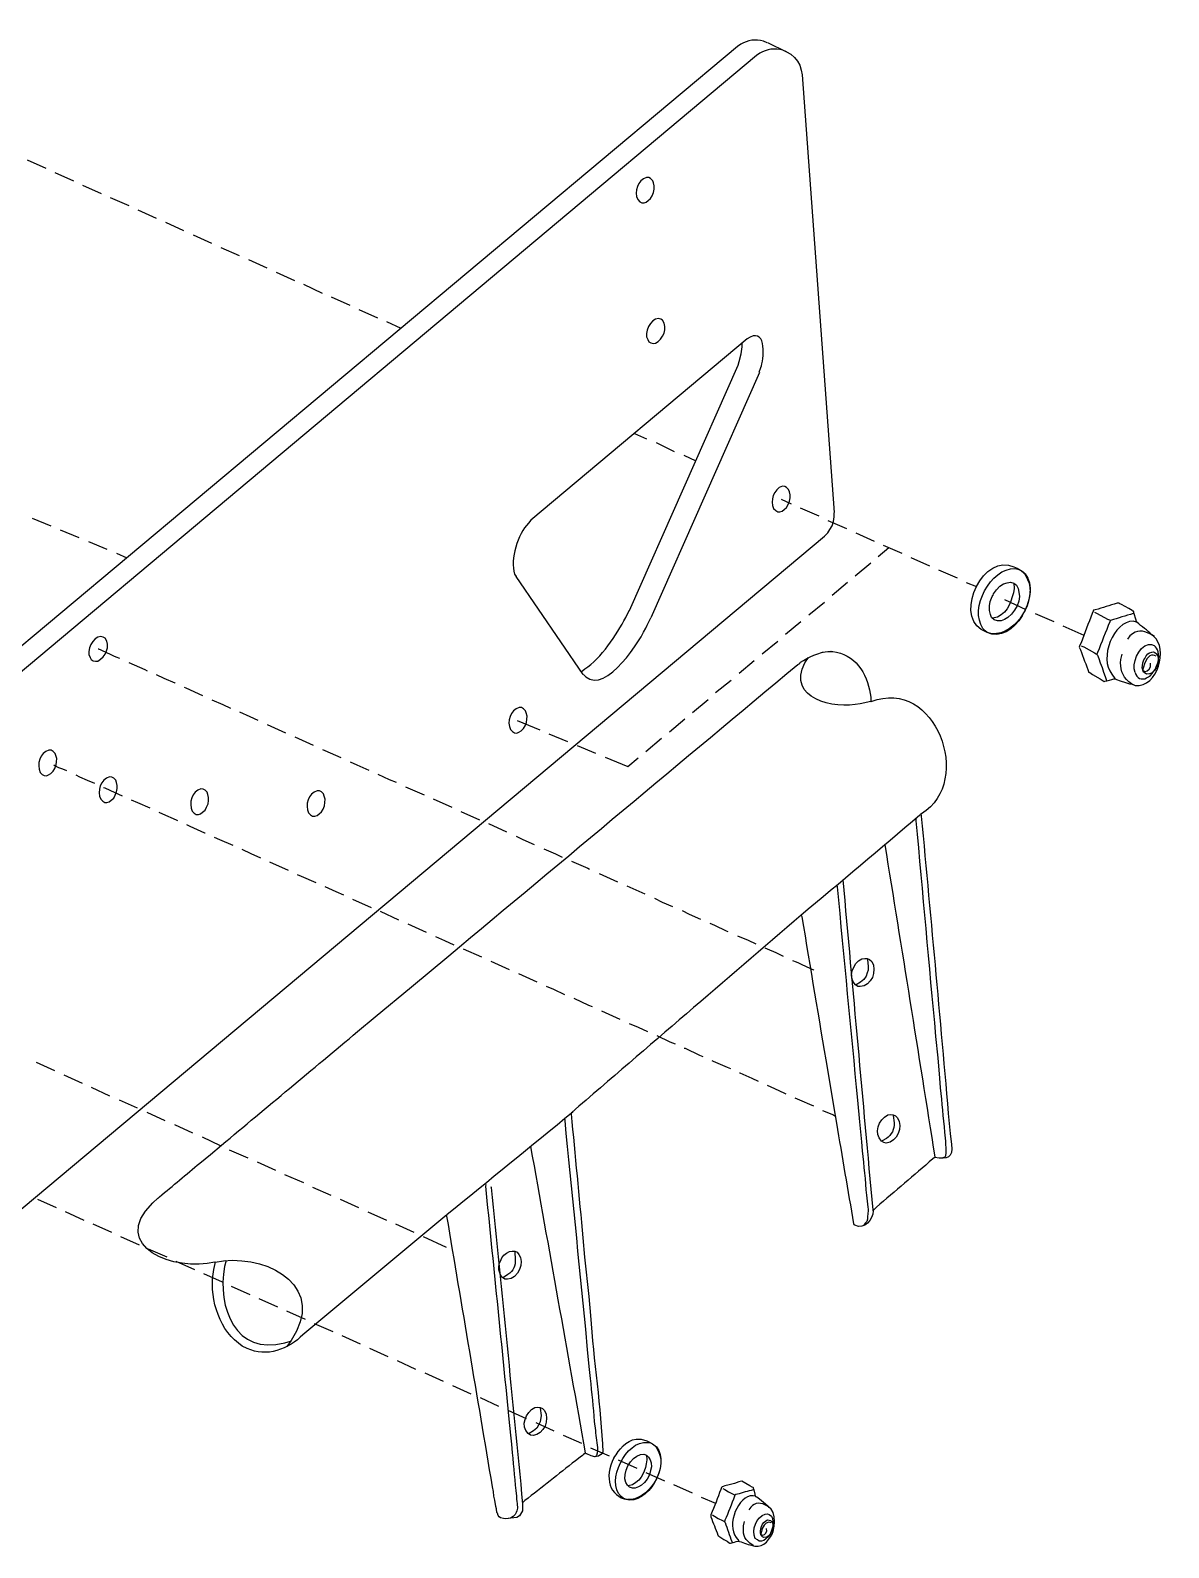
# Model space of a CAD drawing. Extents: x 0 to 563, y 0 to 205.
# Drawn here: x 410.21 to 419.16, y 17.01 to 28.93 of the extents above; entities that cross this region are included whole.
import ezdxf

# ---------------------------------------------------------------- set-up
doc = ezdxf.new("R2010")
doc.units = 0
doc.header["$LTSCALE"] = 0.3
doc.header["$MEASUREMENT"] = 0
doc.layers.add('1', color=1, linetype='CONTINUOUS')
picture_1 = doc.add_image_def('image1.png', size_in_pixel=(5, 1))

msp = doc.modelspace()

# ---------------------------------------------------------------- linework, layer by layer
at = {"layer": '1', "color": 41, "lineweight": 25}
for points in [[(413.334, 33.484), (413.245, 33.42), (413.147, 33.349), (413.039, 33.268, -0.000095), (410.491, 31.396), (409.738, 30.842), (409.364, 30.568), (408.998, 30.297), (408.817, 30.166, -0.000244), (406.849, 28.721), (406.767, 28.661), (406.695, 28.607), (406.633, 28.56)], [(406.751, 28.034), (406.775, 28.043), (406.782, 28.048), (406.788, 28.056), (406.801, 28.064, 0.000016), (411.765, 31.722), (411.938, 31.853), (412.109, 31.976), (412.276, 32.098, -0.0002), (413.838, 33.251), (413.864, 33.269), (413.887, 33.285), (413.906, 33.302)], [(416.002, 28.835), (415.972, 28.849, 0.206591), (415.794, 28.825), (415.767, 28.808)], [(416.153, 28.764), (416.123, 28.778, 0.206591), (415.944, 28.754), (415.918, 28.736)], [(418.581, 24.378), (418.567, 24.377), (418.564, 24.369), (418.556, 24.35, -0.000868), (418.469, 24.12), (418.46, 24.101), (418.455, 24.086)], [(418.886, 24.35), (418.879, 24.349, -0.002334), (418.701, 24.296), (418.697, 24.296), (418.698, 24.292), (418.695, 24.285)], [(410.741, 24.072), (410.744, 24.072, -0.005787), (410.879, 24.01), (410.909, 23.999)], [(411.539, 20.03), (411.624, 20.096), (411.711, 20.171, 0.000027), (412.78, 21.063), (412.92, 21.179), (413.205, 21.415), (413.497, 21.659, 0.000154), (416.241, 23.949), (416.252, 23.954), (416.258, 23.958), (416.258, 23.961), (416.261, 23.962), (416.264, 23.966)], [(416.262, 21.974), (416.265, 21.978, 0.002274), (417.201, 22.766), (417.211, 22.771), (417.21, 22.775)], [(417.169, 22.738), (417.171, 22.72, 0.001046), (417.326, 21.025), (417.342, 20.856), (417.357, 20.697), (417.362, 20.62, -0.002653), (417.396, 20.272), (417.404, 20.202)], [(417.214, 22.775), (417.21, 22.775), (417.213, 22.757, -0.001569), (417.439, 20.263), (417.45, 20.175)], [(416.925, 22.535), (416.926, 22.532, -0.000921), (417.319, 20.078), (417.319, 20.074)], [(416.55, 22.218), (416.552, 22.2, 0.001106), (416.712, 20.523), (416.728, 20.354), (416.743, 20.196), (416.748, 20.125, -0.011745), (416.781, 19.777), (416.79, 19.707)], [(416.835, 19.655), (416.834, 19.662, -0.000424), (416.599, 22.255), (416.599, 22.259)], [(416.691, 19.542), (416.684, 19.545), (416.683, 19.552, 0.000552), (416.548, 20.344), (416.525, 20.48), (416.478, 20.766, -0.00184), (416.277, 21.965), (416.272, 21.976), (416.272, 21.983), (416.269, 21.979, 0.000272), (414.465, 20.428), (414.459, 20.424), (414.46, 20.416, -0.000444), (414.552, 19.442), (414.566, 19.291), (414.598, 18.982), (414.612, 18.831)], [(413.482, 19.623), (413.485, 19.627, 0.000681), (414.472, 20.432), (414.475, 20.436)], [(414.407, 20.382), (414.409, 20.364, -0.000024), (414.572, 18.723), (414.587, 18.561), (414.602, 18.406), (414.61, 18.336)], [(414.141, 20.162), (414.141, 20.159, -0.000036), (414.571, 17.752), (414.572, 17.749)], [(417.319, 20.074), (417.313, 20.07), (417.303, 20.062, -0.000252), (416.86, 19.683), (416.847, 19.671), (416.841, 19.663), (416.834, 19.659), (416.835, 19.655)], [(413.788, 19.862), (413.789, 19.858), (413.786, 19.847, -0.000047), (413.968, 18.044), (413.983, 17.89), (413.991, 17.819), (413.995, 17.752)], [(413.829, 19.845), (413.83, 19.838, -0.001431), (414.078, 17.35), (414.078, 17.343)], [(414.709, 17.757), (414.694, 17.738), (414.674, 17.725), (414.646, 17.722), (414.616, 17.729), (414.583, 17.743), (414.575, 17.745), (414.572, 17.749), (414.568, 17.748), (414.558, 17.74), (414.549, 17.732), (414.532, 17.719), (414.493, 17.69, -0.00398), (414.096, 17.377), (414.086, 17.368), (414.08, 17.361), (414.076, 17.36), (414.077, 17.353), (414.077, 17.296), (414.053, 17.258), (414.033, 17.245), (413.942, 17.234), (413.927, 17.236), (413.905, 17.241), (413.894, 17.25), (413.885, 17.26), (413.88, 17.277), (413.876, 17.283), (413.872, 17.311), (413.867, 17.329), (413.861, 17.381), (413.853, 17.412), (413.849, 17.447), (413.841, 17.486, 0.000261), (413.483, 19.613), (413.482, 19.623), (412.727, 18.995), (412.351, 18.681)], [(415.559, 17.266), (415.557, 17.255), (415.558, 17.248, -0.001538), (415.614, 17.106), (415.614, 17.102), (415.618, 17.099), (415.622, 17.096), (415.637, 17.087), (415.66, 17.072), (415.687, 17.057), (415.703, 17.045), (415.706, 17.042), (415.713, 17.043), (415.745, 17.05), (415.758, 17.055), (415.772, 17.057)]]:
    msp.add_lwpolyline(points, format="xyb", dxfattribs=at)
for points in [[(415.767, 28.808), (407.785, 22.124)], [(416.005, 28.839), (416.153, 28.764)], [(416.153, 28.764), (416.187, 28.746), (416.215, 28.721), (416.24, 28.692), (416.258, 28.659), (416.269, 28.621), (416.277, 28.583), (416.529, 25.145)], [(415.918, 28.736), (407.936, 22.049)], [(410.182, 27.915), (410.329, 27.85)], [(410.4, 27.815), (410.546, 27.751)], [(410.618, 27.716), (410.764, 27.652)], [(414.983, 27.603), (414.999, 27.587), (415.015, 27.578), (415.033, 27.577), (415.05, 27.583), (415.066, 27.595), (415.085, 27.612), (415.097, 27.634), (415.108, 27.66), (415.112, 27.686), (415.113, 27.711), (415.107, 27.735), (415.101, 27.752), (415.085, 27.768), (415.07, 27.777), (415.052, 27.778)], [(410.835, 27.621), (410.981, 27.556)], [(411.053, 27.522), (411.196, 27.457)], [(411.27, 27.426), (411.413, 27.361)], [(411.488, 27.327), (411.631, 27.262)], [(411.706, 27.228), (411.849, 27.163)], [(411.923, 27.133), (412.066, 27.067)], [(412.141, 27.034), (412.284, 26.968)], [(412.355, 26.938), (412.502, 26.869)], [(412.573, 26.839), (412.719, 26.774)], [(412.791, 26.74), (412.937, 26.675)], [(413.008, 26.644), (413.121, 26.593)], [(415.179, 26.655), (415.164, 26.664), (415.146, 26.669)], [(415.843, 26.509), (414.143, 25.084), (414.124, 25.06)], [(415.062, 26.503), (415.071, 26.486), (415.086, 26.477), (415.105, 26.472), (415.122, 26.474)], [(415.867, 26.522), (415.843, 26.509)], [(415.772, 26.301), (415.782, 26.331), (415.797, 26.39), (415.804, 26.447), (415.805, 26.472)], [(414.919, 24.374), (415.772, 26.301)], [(415.942, 26.243), (415.086, 24.315)], [(415.938, 26.246), (415.952, 26.283)], [(414.959, 25.766), (415.053, 25.723)], [(415.128, 25.693), (415.271, 25.624)], [(415.346, 25.594), (415.439, 25.551)], [(416.052, 25.175), (416.068, 25.159), (416.084, 25.15), (416.102, 25.149), (416.119, 25.154), (416.135, 25.167), (416.154, 25.183), (416.166, 25.206), (416.177, 25.232), (416.181, 25.258), (416.182, 25.282), (416.176, 25.307), (416.17, 25.324), (416.154, 25.34), (416.139, 25.349), (416.121, 25.35)], [(416.111, 25.249), (416.19, 25.212)], [(416.261, 25.181), (416.408, 25.117)], [(410.223, 25.1), (410.368, 25.038)], [(416.451, 24.958), (416.477, 24.983), (416.495, 25.01), (416.512, 25.04), (416.523, 25.073), (416.529, 25.11), (416.529, 25.142)], [(416.479, 25.082), (416.625, 25.018)], [(408.469, 18.274), (416.451, 24.958)], [(410.443, 25.008), (410.589, 24.947)], [(416.697, 24.983), (416.843, 24.919)], [(410.664, 24.916), (410.809, 24.855)], [(410.884, 24.825), (410.966, 24.788)], [(416.875, 24.798), (416.959, 24.868)], [(416.914, 24.888), (417.06, 24.823)], [(416.694, 24.645), (416.817, 24.748)], [(417.132, 24.789), (417.278, 24.724)], [(417.349, 24.693), (417.496, 24.629)], [(417.941, 24.716), (417.967, 24.705), (417.993, 24.69), (418.026, 24.658), (418.048, 24.618)], [(417.949, 24.703), (417.971, 24.698), (417.993, 24.69), (418.013, 24.678), (418.029, 24.662)], [(414.014, 24.66), (414.027, 24.64)], [(414.555, 23.87), (414.027, 24.64)], [(416.512, 24.493), (416.632, 24.595)], [(417.567, 24.594), (417.646, 24.561)], [(417.941, 24.588), (417.943, 24.546)], [(417.867, 24.459), (418.036, 24.382)], [(414.89, 24.318), (414.915, 24.374)], [(416.328, 24.339), (416.451, 24.439)], [(418.108, 24.351), (418.254, 24.287)], [(418.576, 24.36), (418.58, 24.357), (418.595, 24.351), (418.678, 24.304), (418.693, 24.299), (418.697, 24.296)], [(418.909, 24.281), (418.905, 24.281), (418.904, 24.288), (418.899, 24.305), (418.887, 24.346), (418.885, 24.36), (418.881, 24.367), (418.877, 24.367), (418.87, 24.373), (418.846, 24.388), (418.786, 24.42), (418.774, 24.426), (418.767, 24.432), (418.753, 24.43)], [(415.057, 24.259), (415.086, 24.315)], [(416.146, 24.187), (416.266, 24.286)], [(417.771, 24.191), (417.73, 24.201), (417.685, 24.224)], [(417.73, 24.201), (417.715, 24.213), (417.698, 24.233)], [(417.812, 24.321), (417.774, 24.313)], [(418.325, 24.252), (418.49, 24.179)], [(418.905, 24.281), (418.879, 24.289)], [(410.795, 24.156), (410.78, 24.165), (410.761, 24.17)], [(415.961, 24.034), (416.085, 24.133)], [(418.472, 24.095), (418.476, 24.092), (418.49, 24.087), (418.574, 24.04), (418.589, 24.034), (418.593, 24.031)], [(418.853, 24.175), (418.835, 24.148)], [(419, 24.107), (419.022, 24.106), (419.044, 24.098)], [(419.046, 24.169), (419.016, 24.187)], [(419.039, 24.172), (419.031, 24.178), (419.03, 24.182), (419.023, 24.184)], [(410.677, 24.004), (410.687, 23.987), (410.702, 23.978), (410.72, 23.974), (410.738, 23.976)], [(415.78, 23.881), (415.9, 23.98)], [(416.297, 23.962), (416.327, 24.005)], [(416.485, 24.052), (416.517, 24.052), (416.547, 24.045)], [(418.599, 24.042), (418.596, 24.035), (418.593, 24.031), (418.593, 24.028), (418.598, 24.021), (418.608, 23.997), (418.619, 23.963), (418.634, 23.926), (418.645, 23.888), (418.66, 23.854), (418.666, 23.83), (418.67, 23.823), (418.671, 23.82)], [(418.783, 23.989), (418.792, 24.029)], [(418.985, 23.874), (418.973, 23.88), (418.961, 23.889), (418.95, 23.923), (418.952, 23.941), (418.956, 23.963), (418.964, 23.986), (418.97, 23.997), (418.982, 24.016), (418.995, 24.032), (419.008, 24.04), (419.025, 24.046), (419.039, 24.048), (419.05, 24.042), (419.062, 24.032), (419.071, 24.019)], [(419.061, 24.015), (419.046, 24.02), (419.035, 24.022), (419.024, 24.021), (419.011, 24.016), (418.988, 23.995), (418.971, 23.961), (418.958, 23.921), (418.956, 23.91), (418.956, 23.903), (418.96, 23.9), (418.975, 23.894), (418.989, 23.899), (419.005, 23.912), (419.014, 23.931), (419.014, 23.959)], [(410.981, 23.965), (411.108, 23.909), (411.127, 23.9)], [(411.198, 23.869), (411.258, 23.841), (411.344, 23.805), (411.345, 23.801)], [(414.538, 23.892), (414.567, 23.914)], [(414.558, 23.87), (414.575, 23.851)], [(418.522, 23.909), (418.527, 23.895), (418.528, 23.888), (418.531, 23.889), (418.539, 23.886), (418.558, 23.871), (418.619, 23.835), (418.642, 23.82), (418.65, 23.814), (418.657, 23.818), (418.671, 23.82), (418.692, 23.826), (418.712, 23.832), (418.726, 23.837), (418.729, 23.837), (418.737, 23.835), (418.748, 23.832), (418.777, 23.821), (418.818, 23.808), (418.851, 23.798), (418.866, 23.796), (418.873, 23.794), (418.877, 23.79), (418.88, 23.791), (418.884, 23.788), (418.895, 23.785)], [(418.711, 23.874), (418.736, 23.838)], [(411.416, 23.77), (411.431, 23.765), (411.562, 23.705)], [(415.595, 23.728), (415.719, 23.827)], [(418.877, 23.79), (418.846, 23.812)], [(411.634, 23.671), (411.72, 23.635), (411.78, 23.606)], [(415.414, 23.572), (415.537, 23.675)], [(416.816, 23.657), (416.733, 23.64)], [(416.815, 23.692), (416.816, 23.66), (416.816, 23.657), (416.82, 23.657)], [(411.851, 23.576), (411.934, 23.539), (411.997, 23.511)], [(413.983, 23.437), (413.999, 23.421), (414.014, 23.412), (414.032, 23.41), (414.049, 23.416), (414.066, 23.428), (414.085, 23.445), (414.097, 23.468), (414.108, 23.494), (414.112, 23.519), (414.113, 23.544), (414.106, 23.568), (414.101, 23.585), (414.085, 23.601), (414.069, 23.61), (414.051, 23.612)], [(414.035, 23.51), (414.214, 23.435)], [(415.233, 23.419), (415.353, 23.522)], [(412.069, 23.477), (412.215, 23.412)], [(412.286, 23.381), (412.432, 23.316)], [(414.285, 23.404), (414.431, 23.343)], [(410.285, 23.101), (410.301, 23.085), (410.316, 23.077), (410.334, 23.075), (410.351, 23.081), (410.368, 23.093), (410.387, 23.11), (410.399, 23.132), (410.41, 23.159), (410.414, 23.184), (410.415, 23.209), (410.408, 23.233), (410.403, 23.25), (410.387, 23.266), (410.371, 23.275), (410.353, 23.276)], [(412.504, 23.282), (412.523, 23.273), (412.65, 23.217)], [(414.506, 23.313), (414.652, 23.251)], [(415.048, 23.266), (415.171, 23.369)], [(410.392, 23.16), (410.396, 23.157), (410.407, 23.151), (410.43, 23.14), (410.46, 23.129), (410.493, 23.115)], [(412.722, 23.183), (412.774, 23.161), (412.868, 23.118)], [(414.726, 23.221), (414.906, 23.146)], [(414.906, 23.146), (414.986, 23.216)], [(410.565, 23.081), (410.595, 23.066), (410.655, 23.041), (410.711, 23.016)], [(410.761, 22.89), (410.777, 22.874), (410.792, 22.865), (410.81, 22.864), (410.828, 22.87), (410.844, 22.882), (410.863, 22.899), (410.875, 22.921), (410.886, 22.947), (410.89, 22.973), (410.891, 22.998), (410.884, 23.022), (410.879, 23.039), (410.863, 23.055), (410.848, 23.064), (410.83, 23.065)], [(412.939, 23.087), (413.029, 23.045), (413.085, 23.023)], [(410.782, 22.982), (410.793, 22.979), (410.872, 22.942), (410.929, 22.917)], [(411.48, 22.796), (411.496, 22.78), (411.511, 22.771), (411.529, 22.77), (411.546, 22.776), (411.562, 22.788), (411.582, 22.805), (411.593, 22.827), (411.605, 22.853), (411.609, 22.879), (411.609, 22.904), (411.603, 22.928), (411.597, 22.945), (411.581, 22.961), (411.566, 22.97), (411.548, 22.971)], [(412.395, 22.782), (412.411, 22.766), (412.426, 22.757), (412.444, 22.756), (412.462, 22.761), (412.478, 22.774), (412.497, 22.79), (412.509, 22.813), (412.52, 22.839), (412.524, 22.865), (412.525, 22.89), (412.518, 22.914), (412.513, 22.931), (412.497, 22.947), (412.482, 22.956), (412.464, 22.957)], [(413.157, 22.988), (413.303, 22.924)], [(411, 22.886), (411.049, 22.863), (411.146, 22.821)], [(411.218, 22.787), (411.247, 22.776), (411.353, 22.728), (411.364, 22.722)], [(413.374, 22.893), (413.521, 22.828)], [(413.592, 22.794), (413.738, 22.729)], [(411.435, 22.691), (411.462, 22.677), (411.578, 22.626), (411.581, 22.627)], [(413.809, 22.698), (413.952, 22.633)], [(411.653, 22.592), (411.694, 22.572), (411.799, 22.528)], [(414.027, 22.599), (414.08, 22.573), (414.17, 22.534)], [(411.87, 22.497), (411.942, 22.463), (412.017, 22.429)], [(414.245, 22.5), (414.338, 22.461), (414.388, 22.435)], [(412.088, 22.398), (412.234, 22.333)], [(414.462, 22.404), (414.59, 22.348), (414.605, 22.339)], [(414.68, 22.305), (414.823, 22.24)], [(412.306, 22.299), (412.336, 22.284), (412.452, 22.234)], [(412.523, 22.203), (412.61, 22.164), (412.669, 22.138)], [(414.898, 22.21), (415.04, 22.145)], [(412.741, 22.104), (412.887, 22.039)], [(415.115, 22.111), (415.176, 22.082), (415.258, 22.046)], [(412.958, 22.009), (413.101, 21.943)], [(415.333, 22.015), (415.389, 21.986), (415.476, 21.947)], [(413.176, 21.91), (413.319, 21.844)], [(415.55, 21.916), (415.588, 21.899), (415.678, 21.856), (415.693, 21.851)], [(413.394, 21.811), (413.465, 21.78), (413.537, 21.745)], [(413.611, 21.715), (413.754, 21.65)], [(415.768, 21.817), (415.851, 21.781), (415.911, 21.752)], [(415.982, 21.721), (416.001, 21.713), (416.068, 21.685), (416.128, 21.656)], [(413.829, 21.616), (413.972, 21.551)], [(416.2, 21.622), (416.23, 21.611)], [(416.789, 21.63), (416.796, 21.574), (416.796, 21.546), (416.787, 21.524), (416.78, 21.498), (416.761, 21.474), (416.735, 21.453), (416.702, 21.432)], [(416.746, 21.636), (416.77, 21.639), (416.788, 21.637), (416.807, 21.629), (416.823, 21.613)], [(414.046, 21.52), (414.189, 21.455)], [(416.365, 21.549), (416.369, 21.546)], [(414.264, 21.421), (414.32, 21.396), (414.407, 21.356)], [(416.732, 21.418), (416.714, 21.419), (416.695, 21.431)], [(414.482, 21.326), (414.595, 21.271), (414.624, 21.261)], [(414.699, 21.227), (414.842, 21.162)], [(414.917, 21.128), (414.988, 21.097), (415.06, 21.063)], [(415.134, 21.032), (415.236, 20.984), (415.277, 20.967)], [(415.349, 20.933), (415.356, 20.933), (415.469, 20.879), (415.495, 20.868)], [(410.252, 20.822), (410.398, 20.757)], [(415.566, 20.837), (415.577, 20.831), (415.686, 20.784), (415.712, 20.772)], [(410.47, 20.723), (410.616, 20.658)], [(415.784, 20.738), (415.787, 20.738), (415.881, 20.696), (415.93, 20.673)], [(416.001, 20.643), (416.058, 20.617), (416.137, 20.58), (416.148, 20.574)], [(410.687, 20.627), (410.83, 20.559)], [(410.905, 20.528), (411.048, 20.463)], [(416.219, 20.543), (416.275, 20.518), (416.335, 20.493), (416.365, 20.479)], [(411.123, 20.429), (411.265, 20.364)], [(416.437, 20.444), (416.47, 20.431), (416.501, 20.416), (416.523, 20.408), (416.534, 20.402), (416.538, 20.399)], [(416.95, 20.408), (416.974, 20.411), (416.992, 20.41), (417.011, 20.401), (417.027, 20.385)], [(416.993, 20.403), (416.999, 20.346)], [(411.34, 20.334), (411.483, 20.268)], [(411.558, 20.235), (411.701, 20.169)], [(416.936, 20.186), (416.918, 20.191), (416.899, 20.203)], [(416.939, 20.222), (416.906, 20.204)], [(411.772, 20.135), (411.918, 20.07)], [(411.99, 20.04), (412.136, 19.975)], [(417.403, 20.088), (417.397, 20.076), (417.383, 20.071), (417.366, 20.069)], [(412.207, 19.941), (412.354, 19.876)], [(412.425, 19.841), (412.571, 19.777)], [(410.264, 19.746), (410.41, 19.681)], [(411.17, 19.716), (411.209, 19.753), (411.212, 19.753), (411.222, 19.765)], [(412.643, 19.746), (412.789, 19.681)], [(410.481, 19.65), (410.628, 19.582)], [(412.86, 19.647), (413.007, 19.582)], [(416.789, 19.589), (416.784, 19.571), (416.775, 19.559), (416.762, 19.544)], [(410.699, 19.551), (410.845, 19.487)], [(410.917, 19.452), (411.063, 19.387)], [(413.078, 19.551), (413.224, 19.487)], [(413.295, 19.452), (413.476, 19.37)], [(411.134, 19.357), (411.28, 19.292)], [(413.96, 19.117), (413.939, 19.118), (413.92, 19.13), (413.907, 19.147), (413.898, 19.167), (413.891, 19.191), (413.892, 19.216), (413.896, 19.245), (413.902, 19.253), (413.905, 19.26), (413.916, 19.286), (413.931, 19.306), (413.951, 19.322), (413.974, 19.336), (413.995, 19.338), (414.016, 19.337), (414.035, 19.329), (414.048, 19.312)], [(414.017, 19.33), (414.02, 19.274)], [(411.352, 19.258), (411.498, 19.193)], [(411.651, 19.193), (411.66, 19.24), (411.662, 19.251), (411.658, 19.251)], [(411.662, 19.251), (411.725, 19.262)], [(411.746, 19.264), (411.734, 19.217)], [(411.569, 19.162), (411.715, 19.097)], [(413.963, 19.153), (413.927, 19.131)], [(411.787, 19.063), (411.933, 18.998)], [(412.005, 18.964), (412.151, 18.899)], [(412.222, 18.868), (412.368, 18.804)], [(412.44, 18.769), (412.586, 18.705)], [(411.912, 18.573), (411.874, 18.59), (411.843, 18.614)], [(412.209, 18.618), (412.253, 18.63)], [(412.257, 18.634), (412.223, 18.588)], [(412.657, 18.674), (412.8, 18.609)], [(412.875, 18.575), (413.018, 18.51)], [(413.092, 18.479), (413.236, 18.411)], [(413.31, 18.38), (413.453, 18.315)], [(413.528, 18.281), (413.671, 18.216)], [(413.745, 18.186), (413.888, 18.12)], [(413.963, 18.087), (414.106, 18.021)], [(414.217, 18.102), (414.224, 18.046), (414.216, 17.995), (414.204, 17.969), (414.189, 17.946), (414.163, 17.925), (414.13, 17.903)], [(414.174, 18.108), (414.195, 18.11), (414.217, 18.109), (414.235, 18.1), (414.251, 18.085)], [(414.16, 17.889), (414.139, 17.89), (414.123, 17.903)], [(414.181, 17.991), (414.323, 17.926)], [(414.398, 17.892), (414.541, 17.827)], [(414.642, 17.999), (414.65, 17.928)], [(414.613, 17.792), (414.759, 17.728)], [(414.668, 17.774), (414.664, 17.749), (414.659, 17.73), (414.649, 17.722)], [(414.971, 17.859), (415.01, 17.86), (415.054, 17.847), (415.1, 17.824), (415.128, 17.796), (415.146, 17.762)], [(415.059, 17.834), (415.081, 17.833), (415.1, 17.824), (415.131, 17.8)], [(414.83, 17.697), (414.976, 17.632)], [(415.006, 17.739), (415.031, 17.742), (415.053, 17.734), (415.069, 17.718), (415.082, 17.698), (415.089, 17.674), (415.092, 17.642), (415.085, 17.613), (415.075, 17.58), (415.057, 17.546), (415.036, 17.518), (415.013, 17.498), (414.99, 17.484), (414.963, 17.474), (414.941, 17.475), (414.919, 17.483), (414.903, 17.499), (414.89, 17.519)], [(415.053, 17.734), (415.054, 17.698)], [(415.048, 17.598), (415.194, 17.533)], [(414.942, 17.5), (414.907, 17.493)], [(415.265, 17.502), (415.411, 17.438)], [(416.048, 17.135), (416.057, 17.175), (416.06, 17.211), (416.056, 17.25), (416.048, 17.284), (416.03, 17.314), (416.015, 17.323), (416.011, 17.33), (416.007, 17.333), (415.987, 17.348), (415.94, 17.389), (415.92, 17.404), (415.913, 17.407), (415.912, 17.411), (415.908, 17.414), (415.907, 17.428), (415.899, 17.462), (415.894, 17.473), (415.894, 17.476), (415.89, 17.479), (415.883, 17.482), (415.864, 17.494), (415.802, 17.529), (415.788, 17.528), (415.778, 17.523), (415.744, 17.512), (415.703, 17.5), (415.668, 17.492), (415.655, 17.487), (415.647, 17.486), (415.641, 17.479), (415.636, 17.464)], [(415.653, 17.473), (415.657, 17.47), (415.668, 17.464), (415.698, 17.446), (415.744, 17.423), (415.748, 17.42)], [(415.754, 17.424), (415.748, 17.42), (415.745, 17.412)], [(415.896, 17.462), (415.892, 17.462), (415.875, 17.456)], [(415.912, 17.411), (415.89, 17.415)], [(414.031, 17.412), (414.031, 17.387), (414.033, 17.369)], [(414.887, 17.387), (414.869, 17.396), (414.853, 17.408)], [(415.483, 17.403), (415.595, 17.356)], [(415.873, 17.324), (415.857, 17.305)], [(416.022, 17.32), (415.999, 17.335)], [(414.02, 17.268), (414.004, 17.252), (413.984, 17.239), (413.966, 17.237)], [(415.57, 17.264), (415.574, 17.261), (415.586, 17.255), (415.616, 17.237), (415.65, 17.22), (415.661, 17.214), (415.665, 17.211)], [(415.668, 17.222), (415.668, 17.215), (415.665, 17.211), (415.67, 17.205)], [(415.815, 17.179), (415.822, 17.212)], [(415.986, 17.27), (416.003, 17.272), (416.018, 17.267), (416.034, 17.254), (416.043, 17.237), (416.048, 17.192), (416.044, 17.166), (416.036, 17.141), (416.025, 17.114), (416.01, 17.091), (415.991, 17.075), (415.974, 17.062), (415.957, 17.057), (415.939, 17.058), (415.924, 17.067), (415.908, 17.079)], [(416.033, 17.201), (416.014, 17.206), (415.994, 17.2), (415.978, 17.184), (415.963, 17.157), (415.953, 17.124), (415.95, 17.116), (415.951, 17.113), (415.955, 17.11), (415.966, 17.104), (415.979, 17.109), (415.989, 17.117), (415.998, 17.136), (415.995, 17.157)], [(416.005, 17.226), (416.016, 17.224), (416.027, 17.221), (416.035, 17.212), (416.043, 17.202), (416.047, 17.174), (416.04, 17.141), (416.022, 17.111), (416.009, 17.098), (415.999, 17.09), (415.975, 17.087), (415.964, 17.093), (415.955, 17.103)], [(415.758, 17.087), (415.779, 17.061)], [(415.723, 17.054), (415.727, 17.048)], [(415.89, 17.024), (415.866, 17.043)], [(415.879, 17.026), (415.886, 17.024), (415.89, 17.024), (415.894, 17.021), (415.905, 17.019)]]:
    msp.add_lwpolyline(points, dxfattribs=at)
msp.add_lwpolyline([(417.941, 24.588), (417.961, 24.573), (417.975, 24.546), (417.981, 24.518), (417.986, 24.483), (417.979, 24.447), (417.966, 24.41), (417.945, 24.375), (417.923, 24.344), (417.894, 24.319), (417.868, 24.302), (417.841, 24.292), (417.812, 24.292), (417.786, 24.3), (417.766, 24.319), (417.757, 24.342), (417.749, 24.374), (417.749, 24.409), (417.755, 24.445), (417.769, 24.483), (417.775, 24.49), (417.778, 24.494), (417.78, 24.505), (417.805, 24.537), (417.83, 24.564), (417.86, 24.582), (417.887, 24.592), (417.915, 24.596)], close=True, dxfattribs=at)
for centre, major_axis, ratio, start_param, end_param in [((418.984, 23.97), (0.052, 0.131), 0.612569, 2.492476, 6.189434), ((415.05, 17.674), (0.243, 0.242), 0.676234, 2.030124, 3.587425)]:
    msp.add_ellipse(centre, major_axis=major_axis, ratio=ratio, start_param=start_param, end_param=end_param, dxfattribs=at)
for points in [[(415.052, 27.778), (414.982, 27.759), (414.954, 27.666), (414.983, 27.603)], [(415.146, 26.669), (415.082, 26.666), (415.029, 26.556), (415.062, 26.503)], [(415.122, 26.474), (415.183, 26.504), (415.224, 26.597), (415.179, 26.655)], [(415.952, 26.283), (415.974, 26.343), (416, 26.59), (415.867, 26.522)], [(416.121, 25.35), (416.051, 25.33), (416.023, 25.237), (416.052, 25.175)], [(414.124, 25.06), (414.04, 24.974), (413.98, 24.777), (414.014, 24.66)], [(417.685, 24.224), (417.474, 24.355), (417.711, 24.83), (417.941, 24.716)], [(417.698, 24.233), (417.588, 24.386), (417.759, 24.712), (417.949, 24.703)], [(418.029, 24.662), (418.163, 24.495), (417.932, 24.099), (417.73, 24.201)], [(418.048, 24.618), (418.128, 24.464), (417.957, 24.176), (417.771, 24.191)], [(417.943, 24.546), (417.929, 24.459), (417.898, 24.361), (417.812, 24.321)], [(418.753, 24.43), (418.693, 24.413), (418.64, 24.395), (418.581, 24.378)], [(414.567, 23.914), (414.699, 23.996), (414.814, 24.185), (414.89, 24.318)], [(414.575, 23.851), (414.737, 23.718), (415.011, 24.144), (415.057, 24.259)], [(418.695, 24.285), (418.663, 24.204), (418.629, 24.124), (418.599, 24.042)], [(418.879, 24.289), (418.725, 24.293), (418.608, 23.996), (418.711, 23.874)], [(419.016, 24.187), (418.952, 24.22), (418.91, 24.224), (418.853, 24.175)], [(419.023, 24.184), (418.992, 24.219), (418.944, 24.245), (418.909, 24.281)], [(410.761, 24.17), (410.697, 24.167), (410.644, 24.057), (410.677, 24.004)], [(410.738, 23.976), (410.799, 24.005), (410.84, 24.098), (410.795, 24.156)], [(418.894, 23.885), (418.868, 23.957), (418.918, 24.086), (419, 24.107)], [(418.895, 23.785), (419.072, 23.764), (419.158, 24.077), (419.039, 24.172)], [(416.264, 23.966), (416.32, 24.006), (416.415, 24.049), (416.485, 24.052)], [(416.547, 24.045), (416.711, 24.014), (416.801, 23.848), (416.815, 23.692)], [(418.455, 24.086), (418.479, 24.028), (418.5, 23.968), (418.522, 23.909)], [(418.846, 23.812), (418.792, 23.86), (418.773, 23.918), (418.783, 23.989)], [(419.071, 24.019), (419.094, 23.969), (419.048, 23.862), (418.985, 23.874)], [(416.733, 23.64), (416.524, 23.596), (416.155, 23.678), (416.297, 23.962)], [(416.82, 23.657), (417.318, 23.857), (417.633, 23.032), (417.214, 22.775)], [(414.051, 23.612), (413.981, 23.592), (413.953, 23.499), (413.983, 23.437)], [(410.353, 23.276), (410.283, 23.257), (410.255, 23.164), (410.285, 23.101)], [(410.83, 23.065), (410.759, 23.046), (410.731, 22.953), (410.761, 22.89)], [(411.548, 22.971), (411.478, 22.952), (411.45, 22.859), (411.48, 22.796)], [(412.464, 22.957), (412.393, 22.938), (412.365, 22.844), (412.395, 22.782)], [(416.23, 21.611), (416.273, 21.588), (416.321, 21.571), (416.365, 21.549)], [(416.695, 21.431), (416.635, 21.489), (416.673, 21.601), (416.746, 21.636)], [(416.823, 21.613), (416.87, 21.542), (416.821, 21.42), (416.732, 21.418)], [(416.899, 20.203), (416.838, 20.261), (416.877, 20.373), (416.95, 20.408)], [(417.027, 20.385), (417.074, 20.311), (417.024, 20.198), (416.936, 20.186)], [(416.999, 20.346), (417.003, 20.295), (416.979, 20.253), (416.939, 20.222)], [(417.45, 20.175), (417.463, 20.073), (417.42, 20.055), (417.319, 20.074)], [(417.404, 20.202), (417.402, 20.137), (417.413, 20.16), (417.403, 20.088)], [(411.222, 19.765), (411.329, 19.851), (411.434, 19.941), (411.539, 20.03)], [(411.658, 19.251), (411.349, 19.173), (410.818, 19.371), (411.17, 19.716)], [(416.79, 19.707), (416.8, 19.636), (416.793, 19.661), (416.789, 19.589)], [(416.835, 19.655), (416.833, 19.586), (416.765, 19.501), (416.691, 19.542)], [(411.734, 19.217), (411.677, 18.895), (411.82, 18.511), (412.209, 18.618)], [(411.725, 19.262), (412.108, 19.299), (412.534, 19.046), (412.257, 18.634)], [(414.048, 19.312), (414.1, 19.252), (414.041, 19.118), (413.96, 19.117)], [(414.02, 19.274), (414.024, 19.22), (414.005, 19.186), (413.963, 19.153)], [(411.843, 18.614), (411.678, 18.741), (411.611, 18.995), (411.651, 19.193)], [(414.612, 18.831), (414.636, 18.484), (414.694, 18.103), (414.709, 17.757)], [(412.351, 18.681), (412.242, 18.569), (412.06, 18.498), (411.912, 18.573)], [(414.61, 18.336), (414.618, 18.225), (414.636, 18.108), (414.642, 17.999)], [(414.123, 17.903), (414.056, 17.961), (414.105, 18.075), (414.174, 18.108)], [(414.251, 18.085), (414.294, 18.014), (414.247, 17.895), (414.16, 17.889)], [(414.65, 17.928), (414.656, 17.877), (414.662, 17.825), (414.668, 17.774)], [(414.853, 17.408), (414.73, 17.531), (414.891, 17.851), (415.059, 17.834)], [(414.796, 17.714), (414.839, 17.775), (414.889, 17.852), (414.971, 17.859)], [(415.131, 17.8), (415.244, 17.657), (415.059, 17.331), (414.887, 17.387)], [(413.995, 17.752), (414.01, 17.638), (414.015, 17.527), (414.031, 17.412)], [(414.89, 17.519), (414.859, 17.592), (414.927, 17.72), (415.006, 17.739)], [(415.146, 17.762), (415.222, 17.625), (415.061, 17.37), (414.902, 17.385)], [(415.054, 17.698), (415.043, 17.608), (415.023, 17.548), (414.942, 17.5)], [(415.636, 17.464), (415.611, 17.398), (415.588, 17.331), (415.559, 17.266)], [(415.89, 17.415), (415.773, 17.419), (415.678, 17.187), (415.758, 17.087)], [(415.875, 17.456), (415.837, 17.449), (415.787, 17.43), (415.754, 17.424)], [(414.033, 17.369), (414.037, 17.324), (414.046, 17.312), (414.02, 17.268)], [(415.745, 17.412), (415.72, 17.352), (415.696, 17.279), (415.668, 17.222)], [(415.999, 17.335), (415.96, 17.363), (415.903, 17.365), (415.873, 17.324)], [(415.67, 17.205), (415.687, 17.155), (415.706, 17.104), (415.723, 17.054)], [(415.866, 17.043), (415.812, 17.079), (415.812, 17.12), (415.815, 17.179)], [(415.908, 17.079), (415.875, 17.143), (415.916, 17.254), (415.986, 17.27)], [(415.955, 17.103), (415.936, 17.145), (415.961, 17.209), (416.005, 17.226)], [(415.772, 17.057), (415.802, 17.056), (415.845, 17.031), (415.879, 17.026)], [(415.905, 17.019), (415.972, 17.007), (416.03, 17.078), (416.048, 17.135)]]:
    msp.add_open_spline(points, degree=3, dxfattribs=at)

# ---------------------------------------------------------------- pictures from other files: only their frames are drawn
image = msp.add_image(picture_1, insert=(416.433, 24.042), size_in_units=(0.0706, 0.00353), rotation=6.6514, dxfattribs=at)
image.dxf.flags = 15

doc.saveas('drawing.dxf')
